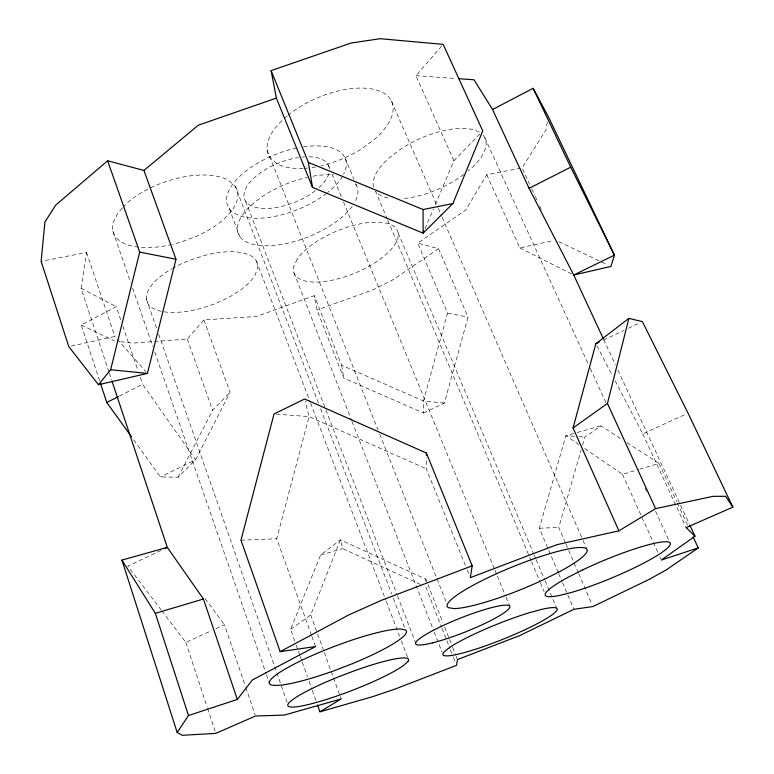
<?xml version="1.0" encoding="UTF-8"?>
<svg xmlns="http://www.w3.org/2000/svg" width="774" height="774" viewBox="0 0 774 774"><rect width="100%" height="100%" fill="white"/><g stroke="black" fill="none" stroke-linecap="round" stroke-linejoin="round"><path stroke-width="0.58" stroke-dasharray="3.87 2.9" d="M425.777 581.351L425.787 579.126L340.434 539.826L320.571 555.074L290.579 629.31L295.813 644.007M465.387 565.436L426.319 468.831L426.368 457.54M108.941 371.955L81.096 288.257L86.553 252.488L41.119 261.312M547.315 122.04L546.038 129.819L522.034 167.91M311.477 635.202L276.715 538.762L309.068 416.596L305.149 401.213M520.854 168.132L486.74 174.76L465.822 209.918L417.737 243.181L447.556 313.093L423.465 400.98L423.494 413.016L343.762 378.08L317.03 310.006L314.283 295.668L256.426 316.489L203.891 319.904L187.269 339.041L132.335 343.134L117 341.237M423.494 413.016L444.344 403.061L468.047 317.147L438.519 248.696L417.737 243.181M558.257 572.654L539.314 528.236L565.881 435.665L576.059 432.811M565.407 542.835L558.77 527.452L581.177 449.82M582.522 445.185L584.863 437.078L600.953 425.835L621.986 439.448M290.579 629.31L310.722 614.962L340.434 539.826L342.65 548.563L420.282 584.389M424.994 228.775L433.382 209.028M435.249 204.646L453.893 160.76L481.931 131.764M203.891 319.904L230.072 392.205L195.619 459.766L178.097 477.219L160.45 476.948L132.199 437.755M178.097 477.219L212.618 410.259L230.072 392.205M453.893 160.76L415.957 75.697L442.389 45.26M122.234 208.187L117.861 212.985L113.159 222.525A65.48 31.066 -19 0 0 171.199 244.671M122.969 207.384L126.752 203.243A65.48 31.066 -19 0 1 149.179 188.517M438.519 248.696L393.057 279.733L373.039 289.805L317.03 310.006M99.633 380.827L81.241 325.003L116.216 306.678L120.879 320.378M119.428 396.056L142.629 384.291L195.619 459.766L160.45 476.948M160.905 550.42L127.836 566.142L161.185 609.98M603.42 340.144L623.989 330.372M628.324 328.311L639.15 323.164M161.901 610.938L185.828 642.391L211.583 630.636M215.878 628.682L224.46 624.763L245.416 686.354M615.156 380.856L642.739 433.866L685.899 414.167M584.747 448.552L622.48 474.317L638.473 469.557M639.614 469.218L659.042 463.433L676.844 501.833M320.571 555.074L342.65 548.563M577.191 432.502L600.953 425.835M71.092 346.104L114.9 336.516L116.487 338.315M486.74 174.76L519.905 247.951L553.236 240.666M240.985 540.194L276.715 538.762M539.314 528.236L558.77 527.452M415.957 75.697L456.225 78.522M276.347 414.167L309.068 416.596L426.319 468.831M574.182 436.284L565.881 435.665L578.788 444.479M578.933 436.633L584.863 437.078M444.344 403.061L423.465 400.98L341.663 365.26L314.283 295.668M447.556 313.093L468.047 317.147M558.789 241.711L607.677 264.882M81.241 325.003L114.639 340.947M519.905 247.951L572.673 274.47M81.096 288.257L116.216 306.678M626.988 442.689L659.042 463.433M318.472 403.148L235.335 186.428L228.582 180.39A65.48 31.066 -19 0 0 150.233 188.005M117.28 339.215L145.841 371.617M205.168 598.65L224.46 624.763M596.947 345.862L612.389 375.554M603.681 339.496L615.349 364.641M617.884 370.107L689.411 524.221M522.537 169.003L529.648 184.328M531.68 188.711L534.718 195.271M535.231 196.373L537.262 200.747M539.797 206.223L541.316 209.502M677.356 502.936L687.525 524.878M642.739 433.866L686.141 527.616M484.805 137.762L588.259 364.022M590.272 368.414L605.839 402.461M645.013 488.133L646.513 491.432M655.559 511.198L670.12 543.058M622.48 474.317L652.859 541.355M653.362 542.458L657.842 552.346M659.835 556.748L660.832 558.944M391.441 101.075L437.774 207.326M438.248 208.429L441.635 216.178M442.109 217.291L582.541 539.372M583.025 540.484L586.886 549.337M565.881 543.929L568.251 549.424M568.726 550.527L578.197 572.499M578.671 573.592L591.946 604.359M558.731 573.757L562.04 581.535M562.514 582.648L573.882 609.293M398.184 233.013L533.799 554.058M534.263 555.171L535.676 558.499M536.14 559.612L544.586 579.61M545.06 580.713L556.787 608.49M387.31 219.158L375.613 191.362A60.962 26.79 -24.7 0 0 390.764 198.454M387.784 220.271L531.041 560.502M531.506 561.614L539.933 581.632M540.397 582.735L544.151 591.636M344.991 157.857L353.979 179.423M355.769 183.738L356.669 185.895M328.369 165.133L330.198 169.593M332.036 174.063L341.682 197.505M343.511 201.975L494.538 569.258M495.002 570.37L496.84 574.84M497.295 575.953L505.557 596.048M506.022 597.16L509.689 606.1M467.186 569.877L469.431 575.43M267.146 150.04L378.041 430.063M379.666 434.069L446.83 603.585M425.787 579.126L427.548 583.596M427.993 584.718L442.941 622.712M444.692 627.182L449.094 638.356M449.53 639.479L452.171 646.184M452.606 647.296L455.683 655.123M456.128 656.246L457.444 659.593M425.758 586.915L441.586 627.24M442.031 628.362L446.424 639.566M446.869 640.679L449.946 648.525M450.381 649.647L453.022 656.362M453.467 657.484L455.663 663.086M293.985 272.845L351.56 420.33M351.996 421.453L433.75 630.858M434.185 631.99L442.099 652.25M245.658 201.298L325.506 408.769M325.941 409.901L397.11 594.809M397.546 595.941L415.773 643.3M320.639 408.788L391.654 593.9M393.386 598.418L405.508 630.026M256.378 260.993L310.142 401.87M310.567 403.002L385.839 600.237M386.274 601.359L399.607 636.296M401.329 640.804L408.208 658.838M229.201 208.496L239.93 236.747M310.722 614.962L317.292 633.122M317.708 634.264L323.871 651.292M324.277 652.424L339.902 695.565M340.308 696.706L341.131 698.98M311.883 636.334L315.569 646.542M187.269 339.041L212.618 410.259M296.21 645.139L299.828 655.307M300.235 656.429L301.841 660.957M302.247 662.08L307.471 676.776M309.087 681.294L311.903 689.208M312.299 690.331L315.918 700.499M146.315 298.822L156.658 328.457M158.651 334.155L287.899 704.592M112.869 231.174L130.642 282.491M132.615 288.199L152.749 346.355M154.732 352.064L266.092 673.67M266.488 674.812L269.255 682.794M122.824 326.086L137.965 370.591M140.297 377.441L142.629 384.291M245.803 687.496L255.12 714.866M86.553 252.488L114.9 336.516M109.318 373.107L111.611 379.986M185.828 642.391L207.19 707.223M207.567 708.355L215.066 731.101M341.663 365.26L343.762 378.08M483.082 135.227A60.962 26.79 -24.7 0 1 468.367 170.88M463.82 174.46A60.962 26.79 -24.7 0 1 402.316 198.657M373.552 187.192A60.962 26.79 -24.7 0 1 388.751 158.235L400.69 149.121A60.962 26.79 -24.7 0 1 479.696 132.412M235.335 186.428A65.48 31.066 -19 0 1 195.532 236.67L180.187 242.301A65.48 31.066 -19 0 1 172.321 244.41M163.972 311.796A58.437 24.758 -19.4 0 0 255.343 274.577L257.713 267.32A58.437 24.758 -19.4 0 0 202.517 255.981L187.511 261.109A58.437 24.758 -19.4 0 0 173.57 267.785M161.456 311.332A58.437 24.758 -19.4 0 1 172.505 268.385M287.938 115.336A67.135 32.934 -23.2 0 1 376.087 89.939A67.135 32.934 -23.2 0 1 374.152 139.61L361.535 148.85A67.135 32.934 -23.2 0 1 321.316 165.733M315.773 166.894A67.135 32.934 -23.2 0 1 308.768 167.929M307.617 168.045A67.135 32.934 -23.2 0 1 304.221 168.326M303.108 168.384A67.135 32.934 -23.2 0 1 277.373 163.962L270.281 158.041A67.135 32.934 -23.2 0 1 283.603 119.08M284.426 118.325A67.135 32.934 -23.2 0 1 287.038 116.081M355.595 184.018A63.855 28.619 -21.7 0 1 354.976 201.946M352.131 206.426A63.855 28.619 -21.7 0 1 277.121 245.077A63.855 28.619 -21.7 0 1 239.311 220.638A63.855 28.619 -21.7 0 1 307.181 177.372M312.938 176.201A63.855 28.619 -21.7 0 1 333.633 174.827M303.398 146.837A63.371 29.702 -21.7 0 1 343.559 174.392M342.572 176.211A63.371 29.702 -21.7 0 1 327.528 192.61M326.686 193.277A63.371 29.702 -21.7 0 1 228.465 207.364A63.371 29.702 -21.7 0 1 300.031 147.379M328.853 173.695A45.25 21.198 -21.7 0 1 319.033 187.608M315.337 190.694A45.25 21.198 -21.7 0 1 245.01 200.195A45.25 21.198 -21.7 0 1 298.551 157.538M302.179 157.093A45.25 21.198 -21.7 0 1 304.54 156.909M309.029 156.822A45.25 21.198 -21.7 0 1 329.443 169.458M297.197 259.116L293.772 266.517A55.892 22.891 -22.3 0 0 365.076 268.414A55.892 22.891 -22.3 0 0 379.841 222.244L367.969 222.641A55.892 22.891 -22.3 0 0 297.197 259.116"/><path stroke-width="1.16" d="M426.377 455.276L426.397 453.022L304.588 399.007L274.015 413.993L240.985 540.194L280.159 651.65L315.569 646.542L252.401 679.94L237.318 699.454L188.488 715.515L177.188 732.514L182.209 735.3L215.811 733.375L255.507 716.008L284.252 715.089L341.131 698.98L319.943 711.799L317.524 705.027M426.397 453.022L472.188 565.804L470.331 577.656L556.806 544.722L618.919 530.829L655.578 508.634L713.096 496.327L725.615 496.298L732.881 507.164L686.141 527.616L694.994 536.237L661.325 560.047L698.206 547.915L693.117 536.943M98.462 384.717L110.653 369.74L139.707 252.082L107.625 160.789L55.767 205.062L44.931 221.964L41.119 261.312L68.789 346.607L98.462 384.717L147.428 373.416L175.969 259.261L143.954 170.435L107.625 160.789M655.578 508.634L607.455 403.447L628.875 318.385L642.401 321.626L688.057 413.19L732.881 507.164M618.919 530.829L573.05 427.974L595.835 343.743L628.875 318.385M452.867 203.552L482.753 130.912L443.163 44.37L380.247 38.7L351.183 43.005L271.113 70.618L276.386 98.114L312.483 187.356L423.126 233.168L452.867 203.552L423.078 209.531L308.391 162.414L271.113 70.618M424.065 230.971L423.126 233.168L423.078 209.531M143.954 170.435L198.347 125.175L276.386 98.114M573.05 427.974L607.455 403.447M698.206 547.915L666.25 569.906L648.699 579.62L592.894 606.555L573.882 609.293L519.809 635.541L457.444 659.593L456.544 665.33L395.408 688.928L372.904 696.6L319.943 711.799M280.159 651.65L348.629 614.991L381.214 600.392L472.188 565.804M492.583 109.531L533.102 88.304L548.224 116.477L614.421 255.139L610.938 266.43L573.747 275.012L529.068 188.314L492.583 109.531L473.988 79.77L458.595 78.687M100.388 383.111L106.773 402.47L118.374 396.588M529.068 188.314L570.728 167.184L533.102 88.304M165.172 548.398L167.3 547.382L203.436 599.008L237.318 699.454M595.835 343.743L599.086 342.205M111.988 381.127L167.3 547.382L121.934 560.095L155.332 613.327L203.436 599.008M110.653 369.74L147.428 373.416M139.707 252.082L175.969 259.261M106.773 402.47L131.493 436.778M570.728 167.184L614.421 255.139L573.747 275.012L603.169 338.402M689.924 525.314L694.994 536.237M155.332 613.327L188.488 715.515M121.934 560.095L177.188 732.514M308.391 162.414L312.483 187.356M407.985 661.364L403.796 665.272A64.629 8.804 -21 0 1 300.651 706.169A64.629 8.804 -21 0 1 338.548 676.815L355.005 670.565A64.629 8.804 -21 0 1 407.985 661.364M449.675 647.432L444.363 651.689A61.543 8.069 -21.9 0 0 515.02 634.216A61.543 8.069 -21.9 0 0 541.906 609.322L529.967 612.534A61.543 8.069 -21.9 0 0 449.675 647.432M582.774 569.838L568.261 577.191A67.706 9.617 -22.6 0 0 559.254 595.506L570.728 592.652A67.706 9.617 -22.6 0 0 669.945 545.138A67.706 9.617 -22.6 0 0 582.774 569.838M558.683 572.141L543.425 579.755A75.446 12.103 -22.1 0 1 454.096 608.596L448.398 607.658A75.446 12.103 -22.1 0 1 493.783 574.966A75.446 12.103 -22.1 0 1 579.01 547.518A75.446 12.103 -22.1 0 1 558.683 572.141M352.576 663.579L335.587 670.168A73.337 11.339 -20.9 0 1 269.768 684.003A73.337 11.339 -20.9 0 1 319.033 652.559A73.337 11.339 -20.9 0 1 400.139 628.972L405.508 630.026A73.337 11.339 -20.9 0 1 352.576 663.579M432.724 642.817A50.678 7.343 -21.7 0 0 509.253 608.316A50.678 7.343 -21.7 0 0 446.25 624.086A50.678 7.343 -21.7 0 0 432.724 642.817"/></g></svg>
